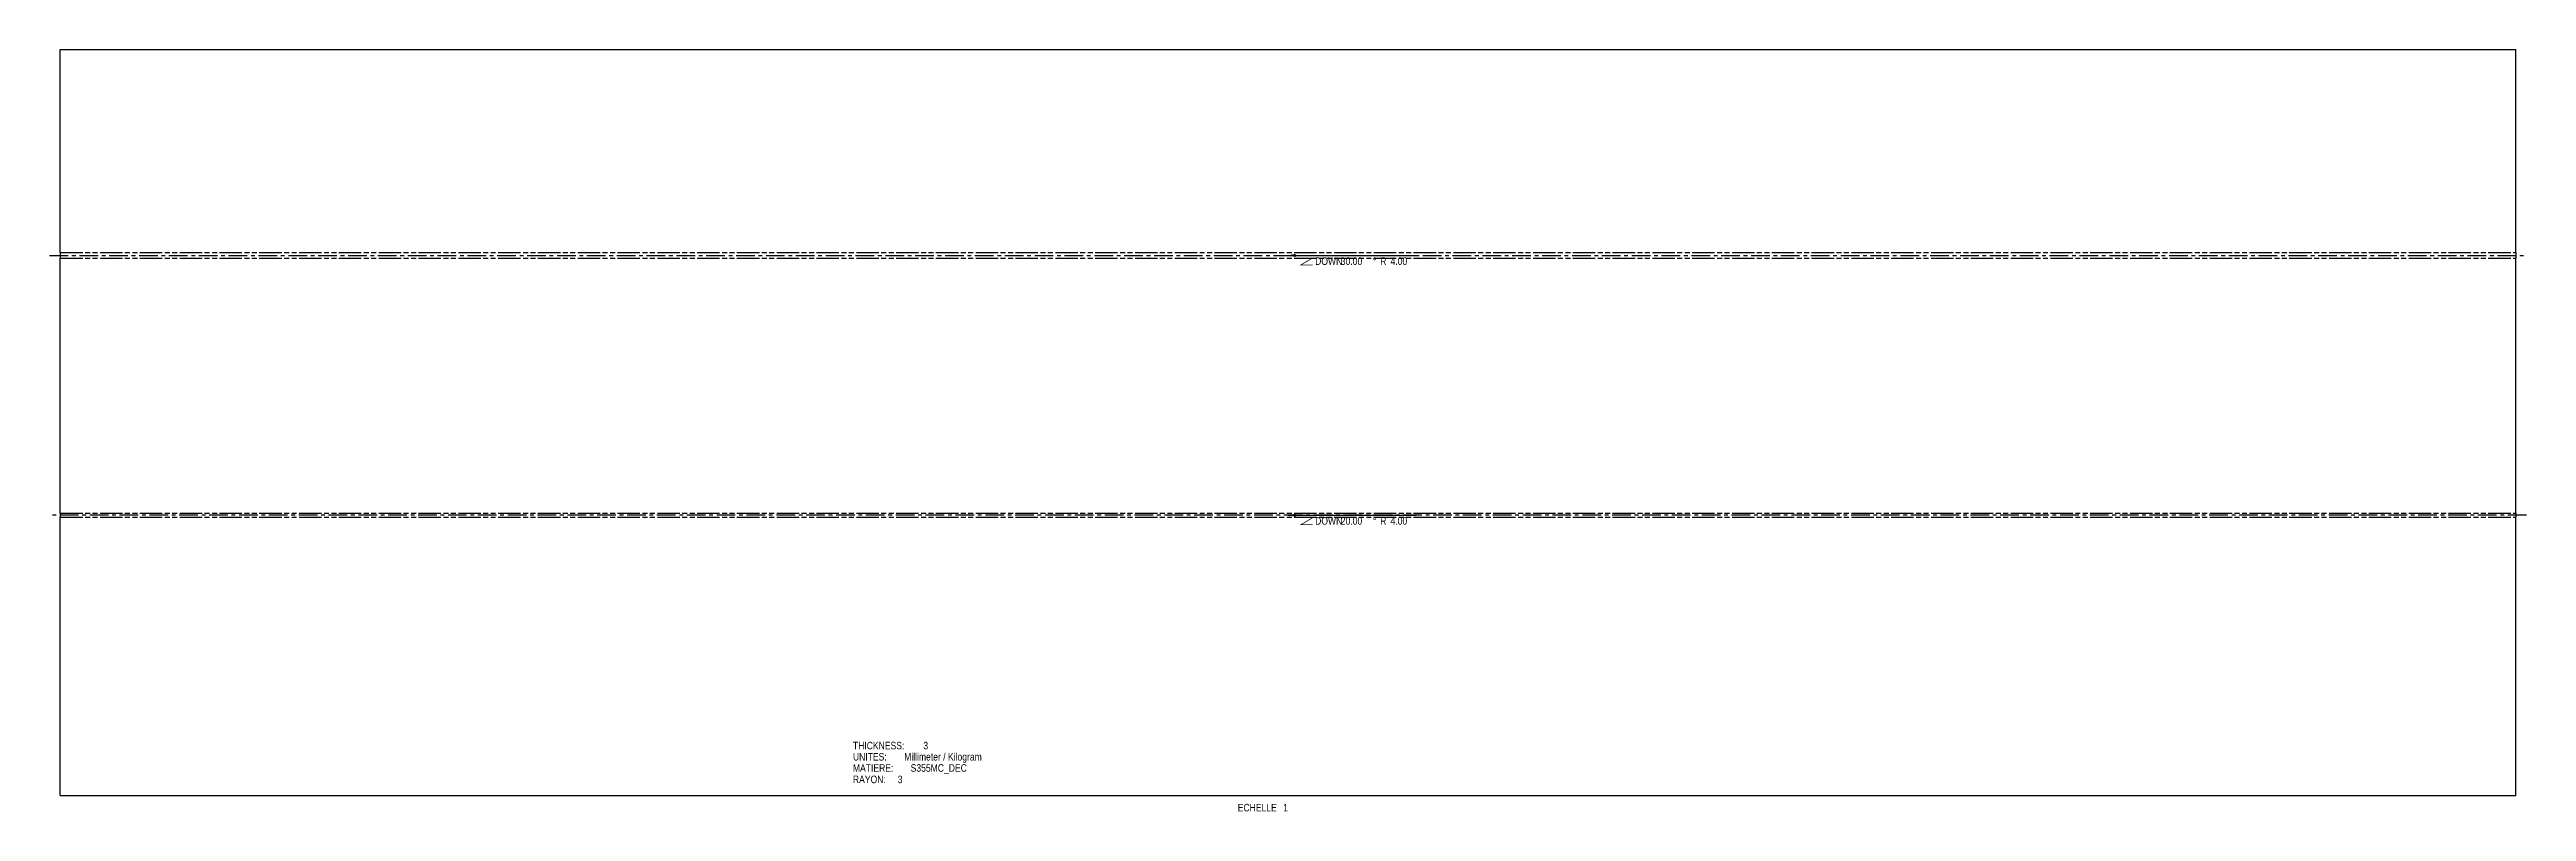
# Model space of a CAD drawing. Header units: millimetres. Extents: x -373 to 777, y -31 to 323.
import ezdxf
from ezdxf.enums import TextEntityAlignment as Align

# ---------------------------------------------------------------- set-up
doc = ezdxf.new("R2010")
doc.units = ezdxf.units.MM
doc.header["$LTSCALE"] = 23.1
doc.linetypes.add('CENTER', pattern=[0.6, 0.375, -0.075, 0.075, -0.075])
doc.linetypes.add('PHANTOM', pattern=[0.8, 0.45, -0.05, 0.1, -0.05, 0.1, -0.05])
doc.layers.get('0').update_dxf_attribs({"linetype": 'CONTINUOUS'})
doc.layers.add('AXES', color=7, linetype='CONTINUOUS')
doc.layers.add('NOTES', color=7, linetype='CONTINUOUS')
doc.styles.get("Standard").update_dxf_attribs({"font": 'txt', "width": 0.85})
doc.styles.add('TEXTSTYLE_2', font='gdt', dxfattribs={"width": 0.85})
doc.dimstyles.get("Standard").update_dxf_attribs({"dimtxt": 3.5, "dimasz": 3.5, "dimexe": 1.5, "dimexo": 1, "dimtad": 1, "dimtxsty": 'STANDARD', "dimblk": '_FILLED', "dimblk1": '_FILLED', "dimblk2": '_FILLED', "dimcen": 0.09, "dimclrt": 5, "dimazin": 2, "dimtol": 1, "dimtp": 0.01, "dimtm": 0.01, "dimtfac": 1, "dimtofl": 0, "dimtmove": 0, "dimatfit": 3, "dimldrblk": '_FILLED', "dimfxl": 1, "dimtolj": 1, "dimarcsym": 0})

# ---------------------------------------------------------------- blocks, each defined once
blk = doc.blocks.new('_FILLED')
at = {"color": 0, "linetype": 'BYBLOCK'}
blk.add_solid([(0, 0), (-1, 0.21), (-1, -0.21)], dxfattribs=at)

msp = doc.modelspace()

# ---------------------------------------------------------------- linework, layer by layer
at = {"color": 3, "linetype": 'CONTINUOUS'}
for p, q in [((-368, 228.8), (-368, 323.1)), ((-368, 323.1), (772, 323.1)), ((772, 228.8), (772, 323.1)), ((-368, 107.8), (-368, 226.2)), ((772, 107.8), (772, 226.2)), ((-368, -23.2), (-368, 106)), ((772, -23.2), (772, 106)), ((-368, -23.2), (772, -23.2))]:
    msp.add_line(p, q, dxfattribs=at)
at = {"layer": 'AXES', "color": 7, "linetype": 'CENTER'}
for p, q in [((-373, 227.5), (777, 227.5)), ((777, 106.9), (-373, 106.9))]:
    msp.add_line(p, q, dxfattribs=at)
at = {"layer": 'AXES', "color": 3, "linetype": 'CONTINUOUS'}
for p, q in [((-368, 228.8), (-368, 226.2)), ((772, 228.8), (772, 226.2)), ((-368, 107.8), (-368, 106)), ((772, 107.8), (772, 106))]:
    msp.add_line(p, q, dxfattribs=at)
at = {"layer": 'AXES', "color": 3, "linetype": 'PHANTOM'}
for p, q in [((-368, 228.8), (772, 228.8)), ((-368, 226.2), (772, 226.2)), ((-368, 107.8), (772, 107.8)), ((-368, 106), (772, 106))]:
    msp.add_line(p, q, dxfattribs=at)
at = {"layer": 'NOTES', "color": 5, "linetype": 'CONTINUOUS', "const_width": 0.35}
for points in [[(213.4, 226.3), (208, 223.1), (213.4, 223.1)], [(213.4, 105.7), (208, 102.5), (213.4, 102.5)]]:
    msp.add_lwpolyline(points, dxfattribs=at)

# ---------------------------------------------------------------- texts
at = {"layer": 'NOTES', "color": 5, "linetype": 'CONTINUOUS', "width": 0.85}
for s, p in [('DOWN', (214.6, 223.1)), ('30.00', (226.5, 223.1)), (' R', (243.7, 223.1)), ('4.00', (249.6, 223.1)), ('DOWN', (214.6, 102.5)), ('20.00', (226.5, 102.5)), (' R', (243.7, 102.5)), ('4.00', (249.6, 102.5)), ('THICKNESS: ', (0, -1.8)), ('3', (32.7, -1.8)), ('UNITES: ', (0, -7)), ('MATIERE: ', (0, -12.2)), ('Millimeter / Kilogram', (23.8, -7)), ('S355MC_DEC', (26.8, -12.2)), ('RAYON: ', (0, -17.5)), ('3', (20.8, -17.5))]:
    msp.add_text(s, height=3.5, dxfattribs=at).set_placement(p)
at = {"layer": 'NOTES', "color": 5, "linetype": 'CONTINUOUS', "style": 'TEXTSTYLE_2'}
for p in [(241.3, 223.1), (241.3, 102.5)]:
    msp.add_text('~', height=3.5, dxfattribs=at).set_placement(p)
at = {"layer": 'NOTES', "color": 5, "linetype": 'CONTINUOUS', "width": 0.85}
for s, p in [('ECHELLE  ', (199, -30.6)), ('1', (202, -30.6))]:
    msp.add_text(s, height=3.5, dxfattribs=at).set_placement(p, align=Align.RIGHT)

# ---------------------------------------------------------------- leaders
at = {"layer": 'NOTES', "color": 2, "linetype": 'CONTINUOUS'}
for points in [[(202, 227.5), (208, 227.5), (261.5, 227.5)], [(202, 106.9), (208, 106.9), (261.5, 106.9)]]:
    msp.add_leader(points, dimstyle='STANDARD', override={"dimtad": 0}, dxfattribs=at)

doc.saveas('drawing.dxf')
